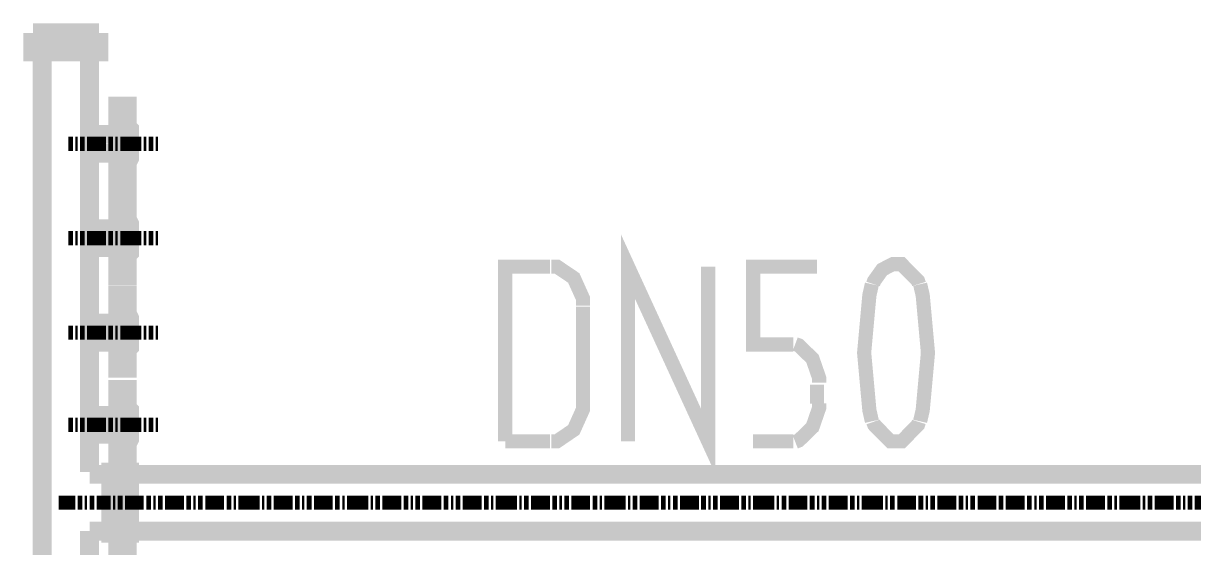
# Model space of a CAD drawing. Extents: x 0.4 to 11.4, y 0.4 to 16.2.
# Drawn here: x 7.059 to 7.885, y 5.723 to 6.093 of the extents above; entities that cross this region are included whole.
import ezdxf

# ---------------------------------------------------------------- set-up
doc = ezdxf.new("R2010")
doc.units = 0
doc.header["$MEASUREMENT"] = 0

msp = doc.modelspace()

# ---------------------------------------------------------------- linework, layer by layer
at = {"color": 173}
for points, const_width in [([(7.11279, 6.0861), (7.06614, 6.0861)], 0.01333), ([(7.11279, 6.0861), (7.11279, 6.07275), (7.06614, 6.07275), (7.06614, 6.0861)], 0.01333), ([(7.07275, 5.77447), (7.07275, 6.07275)], 0.01333), ([(7.10612, 5.7761), (7.10612, 6.07275)], 0.01333), ([(7.10612, 6.01443), (7.12608, 6.01443)], 0.01333), ([(7.10612, 6.01443), (7.10612, 6.00108), (7.12608, 6.00108)], 0.01333), ([(7.13276, 6.01942), (7.13444, 6.01779), (7.13444, 5.99778), (7.13276, 5.99447)], 0.01333), ([(7.09446, 6.00776), (7.09278, 6.00776), (7.0911, 6.00776)], 0.01), ([(7.09776, 6.00776), (7.09614, 6.00776)], 0.01), ([(7.10275, 6.00776), (7.10113, 6.00776), (7.09944, 6.00776)], 0.01), ([(7.10612, 6.00776), (7.10444, 6.00776)], 0.01), ([(7.11279, 6.00776), (7.11111, 6.00776), (7.10943, 6.00776), (7.10781, 6.00776), (7.10612, 6.00776)], 0.01), ([(7.11778, 6.00776), (7.1161, 6.00776), (7.11442, 6.00776), (7.11279, 6.00776)], 0.01), ([(7.12278, 6.00776), (7.1211, 6.00776), (7.11947, 6.00776)], 0.01), ([(7.12608, 6.00776), (7.12446, 6.00776)], 0.01), ([(7.13112, 6.00776), (7.12944, 6.00776), (7.12776, 6.00776)], 0.01), ([(7.13781, 6.00776), (7.13613, 6.00776), (7.13444, 6.00776), (7.13276, 6.00776), (7.13112, 6.00776)], 0.01), ([(7.14279, 6.00776), (7.14111, 6.00776), (7.13943, 6.00776), (7.13781, 6.00776)], 0.01), ([(7.14611, 6.00776), (7.14442, 6.00776)], 0.01), ([(7.1511, 6.00776), (7.14947, 6.00776), (7.14779, 6.00776)], 0.01), ([(7.15446, 6.00776), (7.15278, 6.00776)], 0.01), ([(7.10612, 5.94775), (7.12608, 5.94775)], 0.01333), ([(7.10612, 5.94775), (7.10612, 5.93446), (7.12608, 5.93446)], 0.01333), ([(7.13276, 5.95443), (7.13444, 5.95111), (7.13444, 5.9311), (7.13276, 5.92947)], 0.01333), ([(7.09446, 5.94114), (7.09278, 5.94114), (7.0911, 5.94114)], 0.01), ([(7.09776, 5.94114), (7.09614, 5.94114)], 0.01), ([(7.10275, 5.94114), (7.10113, 5.94114), (7.09944, 5.94114)], 0.01), ([(7.10612, 5.94114), (7.10444, 5.94114)], 0.01), ([(7.11279, 5.94114), (7.11111, 5.94114), (7.10943, 5.94114), (7.10781, 5.94114), (7.10612, 5.94114)], 0.01), ([(7.11778, 5.94114), (7.1161, 5.94114), (7.11442, 5.94114), (7.11279, 5.94114)], 0.01), ([(7.12278, 5.94114), (7.1211, 5.94114), (7.11947, 5.94114)], 0.01), ([(7.12608, 5.94114), (7.12446, 5.94114)], 0.01), ([(7.13112, 5.94114), (7.12944, 5.94114), (7.12776, 5.94114)], 0.01), ([(7.13781, 5.94114), (7.13613, 5.94114), (7.13444, 5.94114), (7.13276, 5.94114), (7.13112, 5.94114)], 0.01), ([(7.14279, 5.94114), (7.14111, 5.94114), (7.13943, 5.94114), (7.13781, 5.94114)], 0.01), ([(7.14611, 5.94114), (7.14442, 5.94114)], 0.01), ([(7.1511, 5.94114), (7.14947, 5.94114), (7.14779, 5.94114)], 0.01), ([(7.15446, 5.94114), (7.15278, 5.94114)], 0.01), ([(7.13276, 5.88781), (7.13444, 5.88444), (7.13444, 5.86442), (7.13276, 5.86279)], 0.01333), ([(7.10612, 5.88113), (7.12608, 5.88113)], 0.01333), ([(7.10612, 5.88113), (7.10612, 5.86778), (7.12608, 5.86778)], 0.01333), ([(7.09446, 5.87446), (7.09278, 5.87446), (7.0911, 5.87446)], 0.01), ([(7.09776, 5.87446), (7.09614, 5.87446)], 0.01), ([(7.10275, 5.87446), (7.10113, 5.87446), (7.09944, 5.87446)], 0.01), ([(7.10612, 5.87446), (7.10444, 5.87446)], 0.01), ([(7.11279, 5.87446), (7.11111, 5.87446), (7.10943, 5.87446), (7.10781, 5.87446), (7.10612, 5.87446)], 0.01), ([(7.11778, 5.87446), (7.1161, 5.87446), (7.11442, 5.87446), (7.11279, 5.87446)], 0.01), ([(7.12278, 5.87446), (7.1211, 5.87446), (7.11947, 5.87446)], 0.01), ([(7.12608, 5.87446), (7.12446, 5.87446)], 0.01), ([(7.13112, 5.87446), (7.12944, 5.87446), (7.12776, 5.87446)], 0.01), ([(7.13781, 5.87446), (7.13613, 5.87446), (7.13444, 5.87446), (7.13276, 5.87446), (7.13112, 5.87446)], 0.01), ([(7.14279, 5.87446), (7.14111, 5.87446), (7.13943, 5.87446), (7.13781, 5.87446)], 0.01), ([(7.14611, 5.87446), (7.14442, 5.87446)], 0.01), ([(7.1511, 5.87446), (7.14947, 5.87446), (7.14779, 5.87446)], 0.01), ([(7.15446, 5.87446), (7.15278, 5.87446)], 0.01), ([(7.07275, 5.43778), (7.07275, 5.84278)], 0.01333), ([(7.10612, 5.81614), (7.12608, 5.81614)], 0.01333), ([(7.10612, 5.81614), (7.10612, 5.80279), (7.12608, 5.80279)], 0.01333), ([(7.13276, 5.82113), (7.13444, 5.81944), (7.13444, 5.79943), (7.13276, 5.79611)], 0.01333), ([(7.09446, 5.80946), (7.09278, 5.80946), (7.0911, 5.80946)], 0.01), ([(7.09776, 5.80946), (7.09614, 5.80946)], 0.01), ([(7.10275, 5.80946), (7.10113, 5.80946), (7.09944, 5.80946)], 0.01), ([(7.10612, 5.80946), (7.10444, 5.80946)], 0.01), ([(7.11279, 5.80946), (7.11111, 5.80946), (7.10943, 5.80946), (7.10781, 5.80946), (7.10612, 5.80946)], 0.01), ([(7.11778, 5.80946), (7.1161, 5.80946), (7.11442, 5.80946), (7.11279, 5.80946)], 0.01), ([(7.12278, 5.80946), (7.1211, 5.80946), (7.11947, 5.80946)], 0.01), ([(7.12608, 5.80946), (7.12446, 5.80946)], 0.01), ([(7.13112, 5.80946), (7.12944, 5.80946), (7.12776, 5.80946)], 0.01), ([(7.13781, 5.80946), (7.13613, 5.80946), (7.13444, 5.80946), (7.13276, 5.80946), (7.13112, 5.80946)], 0.01), ([(7.14279, 5.80946), (7.14111, 5.80946), (7.13943, 5.80946), (7.13781, 5.80946)], 0.01), ([(7.14611, 5.80946), (7.14442, 5.80946)], 0.01), ([(7.1511, 5.80946), (7.14947, 5.80946), (7.14779, 5.80946)], 0.01), ([(7.15446, 5.80946), (7.15278, 5.80946)], 0.01), ([(7.1211, 5.77447), (7.10612, 5.77447)], 0.01333), ([(7.12446, 5.77447), (7.10612, 5.77447)], 0.01333), ([(7.12446, 5.73443), (7.12446, 5.77447)], 0.01333), ([(7.12446, 5.73443), (7.12446, 5.77447)], 0.01333), ([(7.12944, 5.7761), (7.12944, 5.73281)], 0.01333), ([(7.13112, 5.73443), (7.13112, 5.77447)], 0.01333), ([(7.10612, 5.43778), (7.10612, 5.73443)], 0.01333), ([(7.1211, 5.73443), (7.10612, 5.73443)], 0.01333), ([(7.12446, 5.73443), (7.10612, 5.73443)], 0.01333)]:
    msp.add_lwpolyline(points, dxfattribs=dict(at, const_width=const_width))
for points, const_width in [([(7.12608, 6.03444), (7.12608, 5.98112), (7.13276, 5.98112), (7.13276, 6.03444), (7.12608, 6.03444)], 0.01333), ([(7.08946, 6.00776), (7.08946, 6.00776)], 0.01), ([(7.10612, 6.00776), (7.10612, 6.00776)], 0.01), ([(7.11279, 6.00776), (7.11279, 6.00776)], 0.01), ([(7.13112, 6.00776), (7.13112, 6.00776)], 0.01), ([(7.13781, 6.00776), (7.13781, 6.00776)], 0.01), ([(7.15446, 6.00776), (7.15446, 6.00776)], 0.01), ([(7.12608, 5.96778), (7.12608, 5.91444), (7.13276, 5.91444), (7.13276, 5.96778), (7.12608, 5.96778)], 0.01333), ([(7.08946, 5.94114), (7.08946, 5.94114)], 0.01), ([(7.10612, 5.94114), (7.10612, 5.94114)], 0.01), ([(7.11279, 5.94114), (7.11279, 5.94114)], 0.01), ([(7.13112, 5.94114), (7.13112, 5.94114)], 0.01), ([(7.13781, 5.94114), (7.13781, 5.94114)], 0.01), ([(7.15446, 5.94114), (7.15446, 5.94114)], 0.01), ([(7.12608, 5.9011), (7.12608, 5.84944), (7.13276, 5.84944), (7.13276, 5.9011), (7.12608, 5.9011)], 0.01333), ([(7.08946, 5.87446), (7.08946, 5.87446)], 0.01), ([(7.10612, 5.87446), (7.10612, 5.87446)], 0.01), ([(7.11279, 5.87446), (7.11279, 5.87446)], 0.01), ([(7.13112, 5.87446), (7.13112, 5.87446)], 0.01), ([(7.13781, 5.87446), (7.13781, 5.87446)], 0.01), ([(7.15446, 5.87446), (7.15446, 5.87446)], 0.01), ([(7.12608, 5.83442), (7.12608, 5.78276), (7.13276, 5.78276), (7.13276, 5.83442), (7.12608, 5.83442)], 0.01333), ([(7.08946, 5.80946), (7.08946, 5.80946)], 0.01), ([(7.10612, 5.80946), (7.10612, 5.80946)], 0.01), ([(7.11279, 5.80946), (7.11279, 5.80946)], 0.01), ([(7.13112, 5.80946), (7.13112, 5.80946)], 0.01), ([(7.13781, 5.80946), (7.13781, 5.80946)], 0.01), ([(7.15446, 5.80946), (7.15446, 5.80946)], 0.01), ([(7.13444, 5.73281), (7.13444, 5.7761), (7.1211, 5.7761), (7.1211, 5.73281), (7.13444, 5.73281)], 0.01333), ([(7.12608, 5.67443), (7.12608, 5.72775), (7.13276, 5.72775), (7.13276, 5.67443), (7.12608, 5.67443)], 0.01333)]:
    msp.add_lwpolyline(points, close=True, dxfattribs=dict(at, const_width=const_width))
at = {"color": 0, "const_width": 0.01}
for points in [[(7.48611, 5.79779), (7.48611, 5.92111), (7.54275, 5.79779), (7.54275, 5.92111)], [(7.4311, 5.92111), (7.39947, 5.92111), (7.39947, 5.81776), (7.39947, 5.79779)], [(7.45443, 5.89361), (7.45443, 5.89849), (7.44786, 5.91308), (7.43599, 5.92111), (7.43197, 5.92111)], [(7.60275, 5.8661), (7.57443, 5.8661), (7.57443, 5.92111), (7.61947, 5.92111)], [(7.69146, 5.90886), (7.69081, 5.91097), (7.67919, 5.92279), (7.67529, 5.92279), (7.6729, 5.92279), (7.66558, 5.919), (7.65983, 5.91097), (7.65912, 5.90886)], [(7.65826, 5.90869), (7.65647, 5.90082), (7.65278, 5.86029), (7.65647, 5.81982), (7.65826, 5.8119)], [(7.69228, 5.8119), (7.69412, 5.81982), (7.69781, 5.86029), (7.69412, 5.90082), (7.69228, 5.90869)], [(7.45443, 5.82443), (7.45443, 5.89279)], [(7.6211, 5.83919), (7.6211, 5.84233), (7.61632, 5.85612), (7.60667, 5.8655), (7.60417, 5.86643)], [(7.61947, 5.82443), (7.61947, 5.83778)], [(7.43197, 5.79779), (7.43599, 5.79779), (7.44786, 5.80588), (7.45443, 5.82047), (7.45443, 5.82531)], [(7.60417, 5.79742), (7.60667, 5.79839), (7.61632, 5.80778), (7.6211, 5.82161), (7.6211, 5.82471)], [(7.65918, 5.81147), (7.65989, 5.8094), (7.67144, 5.79779), (7.67529, 5.79779), (7.67936, 5.79779), (7.69075, 5.8094), (7.6914, 5.81147)], [(7.39947, 5.79779), (7.4311, 5.79779)], [(7.57443, 5.79779), (7.60275, 5.79779)]]:
    msp.add_lwpolyline(points, dxfattribs=at)
at = {"color": 142}
for points, const_width in [([(9.29943, 5.77447), (7.12446, 5.77447)], 0.01333), ([(7.08442, 5.75444), (7.0861, 5.75444), (7.08778, 5.75444), (7.08946, 5.75444), (7.0911, 5.75444)], 0.01), ([(7.0911, 5.75444), (7.09278, 5.75444), (7.09446, 5.75444), (7.09614, 5.75444)], 0.01), ([(7.09776, 5.75444), (7.09944, 5.75444), (7.10113, 5.75444)], 0.01), ([(7.10275, 5.75444), (7.10444, 5.75444)], 0.01), ([(7.10612, 5.75444), (7.10781, 5.75444), (7.10943, 5.75444)], 0.01), ([(7.11111, 5.75444), (7.11279, 5.75444), (7.11442, 5.75444), (7.1161, 5.75444)], 0.01), ([(7.1161, 5.75444), (7.11778, 5.75444), (7.11947, 5.75444), (7.1211, 5.75444)], 0.01), ([(7.12278, 5.75444), (7.12446, 5.75444)], 0.01), ([(7.12608, 5.75444), (7.12776, 5.75444), (7.12944, 5.75444)], 0.01), ([(7.13112, 5.75444), (7.13276, 5.75444), (7.13444, 5.75444), (7.13613, 5.75444)], 0.01), ([(7.13613, 5.75444), (7.13781, 5.75444), (7.13943, 5.75444), (7.14111, 5.75444), (7.14279, 5.75444)], 0.01), ([(7.14279, 5.75444), (7.14442, 5.75444)], 0.01), ([(7.14611, 5.75444), (7.14779, 5.75444), (7.14947, 5.75444)], 0.01), ([(7.1511, 5.75444), (7.15278, 5.75444)], 0.01), ([(7.15446, 5.75444), (7.15608, 5.75444), (7.15776, 5.75444)], 0.01), ([(7.15944, 5.75444), (7.16114, 5.75444), (7.16276, 5.75444), (7.16444, 5.75444)], 0.01), ([(7.16444, 5.75444), (7.16613, 5.75444), (7.16775, 5.75444), (7.16943, 5.75444), (7.17111, 5.75444)], 0.01), ([(7.17111, 5.75444), (7.17279, 5.75444)], 0.01), ([(7.17443, 5.75444), (7.17611, 5.75444), (7.17779, 5.75444)], 0.01), ([(7.17947, 5.75444), (7.1811, 5.75444)], 0.01), ([(7.18278, 5.75444), (7.18446, 5.75444), (7.18608, 5.75444)], 0.01), ([(7.18778, 5.75444), (7.18946, 5.75444), (7.19114, 5.75444), (7.19276, 5.75444)], 0.01), ([(7.19276, 5.75444), (7.19444, 5.75444), (7.19612, 5.75444), (7.19775, 5.75444), (7.19943, 5.75444)], 0.01), ([(7.19943, 5.75444), (7.20111, 5.75444)], 0.01), ([(7.20281, 5.75444), (7.20443, 5.75444), (7.20611, 5.75444)], 0.01), ([(7.20779, 5.75444), (7.20942, 5.75444)], 0.01), ([(7.2111, 5.75444), (7.21278, 5.75444), (7.21446, 5.75444), (7.2161, 5.75444)], 0.01), ([(7.2161, 5.75444), (7.21778, 5.75444), (7.21946, 5.75444), (7.22114, 5.75444), (7.22276, 5.75444)], 0.01), ([(7.22276, 5.75444), (7.22444, 5.75444), (7.22613, 5.75444)], 0.01), ([(7.22775, 5.75444), (7.22944, 5.75444)], 0.01), ([(7.23112, 5.75444), (7.23281, 5.75444), (7.23443, 5.75444)], 0.01), ([(7.23611, 5.75444), (7.23779, 5.75444), (7.23942, 5.75444), (7.2411, 5.75444)], 0.01), ([(7.2411, 5.75444), (7.24278, 5.75444), (7.24447, 5.75444), (7.2461, 5.75444), (7.24778, 5.75444)], 0.01), ([(7.24778, 5.75444), (7.24946, 5.75444)], 0.01), ([(7.25108, 5.75444), (7.25276, 5.75444), (7.25444, 5.75444)], 0.01), ([(7.25612, 5.75444), (7.25776, 5.75444)], 0.01), ([(7.25944, 5.75444), (7.26113, 5.75444), (7.26281, 5.75444)], 0.01), ([(7.26443, 5.75444), (7.26611, 5.75444), (7.26779, 5.75444), (7.26942, 5.75444)], 0.01), ([(7.26942, 5.75444), (7.27111, 5.75444), (7.27279, 5.75444), (7.27447, 5.75444), (7.2761, 5.75444)], 0.01), ([(7.2761, 5.75444), (7.27778, 5.75444)], 0.01), ([(7.27946, 5.75444), (7.28108, 5.75444), (7.28276, 5.75444)], 0.01), ([(7.28444, 5.75444), (7.28614, 5.75444)], 0.01), ([(7.28776, 5.75444), (7.28944, 5.75444), (7.29113, 5.75444), (7.29275, 5.75444)], 0.01), ([(7.29275, 5.75444), (7.29443, 5.75444), (7.29611, 5.75444), (7.29779, 5.75444), (7.29943, 5.75444)], 0.01), ([(7.29943, 5.75444), (7.30111, 5.75444), (7.30279, 5.75444)], 0.01), ([(7.30447, 5.75444), (7.3061, 5.75444)], 0.01), ([(7.30778, 5.75444), (7.30946, 5.75444), (7.31108, 5.75444)], 0.01), ([(7.31278, 5.75444), (7.31446, 5.75444), (7.31614, 5.75444), (7.31776, 5.75444)], 0.01), ([(7.31776, 5.75444), (7.31944, 5.75444), (7.32112, 5.75444), (7.32275, 5.75444), (7.32443, 5.75444)], 0.01), ([(7.32443, 5.75444), (7.32611, 5.75444)], 0.01), ([(7.32781, 5.75444), (7.32943, 5.75444), (7.33111, 5.75444)], 0.01), ([(7.33279, 5.75444), (7.33442, 5.75444)], 0.01), ([(7.3361, 5.75444), (7.33778, 5.75444), (7.33946, 5.75444)], 0.01), ([(7.3411, 5.75444), (7.34278, 5.75444), (7.34446, 5.75444), (7.34614, 5.75444)], 0.01), ([(7.34614, 5.75444), (7.34776, 5.75444), (7.34944, 5.75444), (7.35113, 5.75444), (7.35275, 5.75444)], 0.01), ([(7.35275, 5.75444), (7.35444, 5.75444)], 0.01), ([(7.35612, 5.75444), (7.35781, 5.75444), (7.35943, 5.75444)], 0.01), ([(7.36111, 5.75444), (7.36279, 5.75444)], 0.01), ([(7.36442, 5.75444), (7.3661, 5.75444), (7.36778, 5.75444)], 0.01), ([(7.36947, 5.75444), (7.3711, 5.75444), (7.37278, 5.75444), (7.37446, 5.75444)], 0.01), ([(7.37446, 5.75444), (7.37608, 5.75444), (7.37776, 5.75444), (7.37944, 5.75444), (7.38112, 5.75444)], 0.01), ([(7.38112, 5.75444), (7.38276, 5.75444)], 0.01), ([(7.38444, 5.75444), (7.38613, 5.75444), (7.38781, 5.75444)], 0.01), ([(7.38943, 5.75444), (7.39111, 5.75444)], 0.01), ([(7.39279, 5.75444), (7.39442, 5.75444), (7.39611, 5.75444), (7.39779, 5.75444)], 0.01), ([(7.39779, 5.75444), (7.39947, 5.75444), (7.4011, 5.75444), (7.40278, 5.75444), (7.40446, 5.75444)], 0.01), ([(7.40446, 5.75444), (7.40608, 5.75444), (7.40776, 5.75444)], 0.01), ([(7.40944, 5.75444), (7.41114, 5.75444)], 0.01), ([(7.41276, 5.75444), (7.41444, 5.75444), (7.41613, 5.75444)], 0.01), ([(7.41775, 5.75444), (7.41943, 5.75444), (7.42111, 5.75444), (7.42279, 5.75444)], 0.01), ([(7.42279, 5.75444), (7.42443, 5.75444), (7.42611, 5.75444), (7.42779, 5.75444), (7.42947, 5.75444)], 0.01), ([(7.42947, 5.75444), (7.4311, 5.75444)], 0.01), ([(7.43278, 5.75444), (7.43446, 5.75444), (7.43608, 5.75444)], 0.01), ([(7.43778, 5.75444), (7.43946, 5.75444)], 0.01), ([(7.44114, 5.75444), (7.44276, 5.75444), (7.44444, 5.75444)], 0.01), ([(7.44612, 5.75444), (7.44775, 5.75444), (7.44943, 5.75444), (7.45111, 5.75444)], 0.01), ([(7.45111, 5.75444), (7.45281, 5.75444), (7.45443, 5.75444), (7.45611, 5.75444), (7.45779, 5.75444)], 0.01), ([(7.45779, 5.75444), (7.45942, 5.75444)], 0.01), ([(7.4611, 5.75444), (7.46278, 5.75444), (7.46446, 5.75444)], 0.01), ([(7.4661, 5.75444), (7.46778, 5.75444)], 0.01), ([(7.46946, 5.75444), (7.47114, 5.75444), (7.47276, 5.75444), (7.47444, 5.75444)], 0.01), ([(7.47444, 5.75444), (7.47613, 5.75444), (7.47775, 5.75444), (7.47944, 5.75444), (7.48112, 5.75444)], 0.01), ([(7.48112, 5.75444), (7.48281, 5.75444), (7.48443, 5.75444)], 0.01), ([(7.48611, 5.75444), (7.48779, 5.75444)], 0.01), ([(7.48942, 5.75444), (7.4911, 5.75444), (7.49278, 5.75444)], 0.01), ([(7.49447, 5.75444), (7.4961, 5.75444), (7.49778, 5.75444), (7.49946, 5.75444)], 0.01), ([(7.49946, 5.75444), (7.50108, 5.75444), (7.50276, 5.75444), (7.50444, 5.75444), (7.50612, 5.75444)], 0.01), ([(7.50612, 5.75444), (7.50776, 5.75444)], 0.01), ([(7.50944, 5.75444), (7.51113, 5.75444), (7.51281, 5.75444)], 0.01), ([(7.51443, 5.75444), (7.51611, 5.75444)], 0.01), ([(7.51779, 5.75444), (7.51942, 5.75444), (7.52111, 5.75444)], 0.01), ([(7.52279, 5.75444), (7.52447, 5.75444), (7.5261, 5.75444), (7.52778, 5.75444)], 0.01), ([(7.52778, 5.75444), (7.52946, 5.75444), (7.53108, 5.75444), (7.53276, 5.75444), (7.53444, 5.75444)], 0.01), ([(7.53444, 5.75444), (7.53614, 5.75444)], 0.01), ([(7.53776, 5.75444), (7.53944, 5.75444), (7.54113, 5.75444)], 0.01), ([(7.54275, 5.75444), (7.54443, 5.75444)], 0.01), ([(7.54611, 5.75444), (7.54779, 5.75444), (7.54943, 5.75444)], 0.01), ([(7.55111, 5.75444), (7.55279, 5.75444), (7.55447, 5.75444), (7.5561, 5.75444)], 0.01), ([(7.5561, 5.75444), (7.55778, 5.75444), (7.55946, 5.75444), (7.56108, 5.75444), (7.56278, 5.75444)], 0.01), ([(7.56278, 5.75444), (7.56446, 5.75444)], 0.01), ([(7.56614, 5.75444), (7.56776, 5.75444), (7.56944, 5.75444)], 0.01), ([(7.57112, 5.75444), (7.57275, 5.75444)], 0.01), ([(7.57443, 5.75444), (7.57611, 5.75444), (7.57781, 5.75444), (7.57943, 5.75444)], 0.01), ([(7.57943, 5.75444), (7.58111, 5.75444), (7.58279, 5.75444), (7.58442, 5.75444), (7.5861, 5.75444)], 0.01), ([(7.5861, 5.75444), (7.58778, 5.75444), (7.58946, 5.75444)], 0.01), ([(7.5911, 5.75444), (7.59278, 5.75444)], 0.01), ([(7.59446, 5.75444), (7.59614, 5.75444), (7.59776, 5.75444)], 0.01), ([(7.59944, 5.75444), (7.60113, 5.75444), (7.60275, 5.75444), (7.60444, 5.75444)], 0.01), ([(7.60444, 5.75444), (7.60612, 5.75444), (7.60781, 5.75444), (7.60943, 5.75444), (7.61111, 5.75444)], 0.01), ([(7.61111, 5.75444), (7.61279, 5.75444)], 0.01), ([(7.61442, 5.75444), (7.6161, 5.75444), (7.61778, 5.75444)], 0.01), ([(7.61947, 5.75444), (7.6211, 5.75444)], 0.01), ([(7.62278, 5.75444), (7.62446, 5.75444), (7.62608, 5.75444)], 0.01), ([(7.62776, 5.75444), (7.62944, 5.75444), (7.63112, 5.75444), (7.63276, 5.75444)], 0.01), ([(7.63276, 5.75444), (7.63444, 5.75444), (7.63613, 5.75444), (7.63781, 5.75444), (7.63943, 5.75444)], 0.01), ([(7.63943, 5.75444), (7.64111, 5.75444)], 0.01), ([(7.64279, 5.75444), (7.64442, 5.75444), (7.64611, 5.75444)], 0.01), ([(7.64779, 5.75444), (7.64947, 5.75444)], 0.01), ([(7.6511, 5.75444), (7.65278, 5.75444), (7.65446, 5.75444), (7.65608, 5.75444)], 0.01), ([(7.65608, 5.75444), (7.65776, 5.75444), (7.65944, 5.75444), (7.66114, 5.75444), (7.66276, 5.75444)], 0.01), ([(7.66276, 5.75444), (7.66444, 5.75444), (7.66613, 5.75444)], 0.01), ([(7.66775, 5.75444), (7.66943, 5.75444)], 0.01), ([(7.67111, 5.75444), (7.67279, 5.75444), (7.67443, 5.75444)], 0.01), ([(7.67611, 5.75444), (7.67779, 5.75444), (7.67947, 5.75444), (7.6811, 5.75444)], 0.01), ([(7.6811, 5.75444), (7.68278, 5.75444), (7.68446, 5.75444), (7.68608, 5.75444), (7.68778, 5.75444)], 0.01), ([(7.68778, 5.75444), (7.68946, 5.75444)], 0.01), ([(7.69114, 5.75444), (7.69276, 5.75444), (7.69444, 5.75444)], 0.01), ([(7.69612, 5.75444), (7.69775, 5.75444)], 0.01), ([(7.69943, 5.75444), (7.70111, 5.75444), (7.70281, 5.75444)], 0.01), ([(7.70443, 5.75444), (7.70611, 5.75444), (7.70779, 5.75444), (7.70942, 5.75444)], 0.01), ([(7.70942, 5.75444), (7.7111, 5.75444), (7.71278, 5.75444), (7.71446, 5.75444), (7.7161, 5.75444)], 0.01), ([(7.7161, 5.75444), (7.71778, 5.75444)], 0.01), ([(7.71946, 5.75444), (7.72114, 5.75444), (7.72276, 5.75444)], 0.01), ([(7.72444, 5.75444), (7.72613, 5.75444)], 0.01), ([(7.72775, 5.75444), (7.72944, 5.75444), (7.73112, 5.75444)], 0.01), ([(7.73281, 5.75444), (7.73443, 5.75444), (7.73611, 5.75444), (7.73779, 5.75444)], 0.01), ([(7.73779, 5.75444), (7.73942, 5.75444), (7.7411, 5.75444), (7.74278, 5.75444), (7.74447, 5.75444)], 0.01), ([(7.74447, 5.75444), (7.7461, 5.75444)], 0.01), ([(7.74778, 5.75444), (7.74946, 5.75444), (7.75108, 5.75444)], 0.01), ([(7.75276, 5.75444), (7.75444, 5.75444), (7.75612, 5.75444), (7.75776, 5.75444)], 0.01), ([(7.75776, 5.75444), (7.75944, 5.75444), (7.76113, 5.75444), (7.76281, 5.75444), (7.76443, 5.75444)], 0.01), ([(7.76443, 5.75444), (7.76611, 5.75444)], 0.01), ([(7.76779, 5.75444), (7.76942, 5.75444), (7.77111, 5.75444)], 0.01), ([(7.77279, 5.75444), (7.77447, 5.75444)], 0.01), ([(7.7761, 5.75444), (7.77778, 5.75444), (7.77946, 5.75444)], 0.01), ([(7.78108, 5.75444), (7.78276, 5.75444), (7.78444, 5.75444), (7.78614, 5.75444)], 0.01), ([(7.78614, 5.75444), (7.78776, 5.75444), (7.78944, 5.75444), (7.79113, 5.75444), (7.79275, 5.75444)], 0.01), ([(7.79275, 5.75444), (7.79443, 5.75444)], 0.01), ([(7.79611, 5.75444), (7.79779, 5.75444), (7.79943, 5.75444)], 0.01), ([(7.80111, 5.75444), (7.80279, 5.75444)], 0.01), ([(7.80447, 5.75444), (7.8061, 5.75444), (7.80778, 5.75444)], 0.01), ([(7.80946, 5.75444), (7.81108, 5.75444), (7.81278, 5.75444), (7.81446, 5.75444)], 0.01), ([(7.81446, 5.75444), (7.81614, 5.75444), (7.81776, 5.75444), (7.81944, 5.75444), (7.82112, 5.75444)], 0.01), ([(7.82112, 5.75444), (7.82275, 5.75444)], 0.01), ([(7.82443, 5.75444), (7.82611, 5.75444), (7.82781, 5.75444)], 0.01), ([(7.82943, 5.75444), (7.83111, 5.75444)], 0.01), ([(7.83279, 5.75444), (7.83442, 5.75444), (7.8361, 5.75444), (7.83778, 5.75444)], 0.01), ([(7.83778, 5.75444), (7.83946, 5.75444), (7.8411, 5.75444), (7.84278, 5.75444), (7.84446, 5.75444)], 0.01), ([(7.84446, 5.75444), (7.84614, 5.75444), (7.84776, 5.75444)], 0.01), ([(7.84944, 5.75444), (7.85113, 5.75444)], 0.01), ([(7.85275, 5.75444), (7.85444, 5.75444), (7.85612, 5.75444)], 0.01), ([(7.85781, 5.75444), (7.85943, 5.75444), (7.86111, 5.75444), (7.86279, 5.75444)], 0.01), ([(7.86279, 5.75444), (7.86442, 5.75444), (7.8661, 5.75444), (7.86778, 5.75444), (7.86947, 5.75444)], 0.01), ([(7.86947, 5.75444), (7.8711, 5.75444)], 0.01), ([(7.87278, 5.75444), (7.87446, 5.75444), (7.87608, 5.75444)], 0.01), ([(7.87776, 5.75444), (7.87944, 5.75444)], 0.01), ([(7.88112, 5.75444), (7.88276, 5.75444), (7.88444, 5.75444)], 0.01), ([(7.88613, 5.75444), (7.88781, 5.75444), (7.88943, 5.75444), (7.89111, 5.75444)], 0.01), ([(9.29943, 5.73443), (7.12446, 5.73443)], 0.01333)]:
    msp.add_lwpolyline(points, dxfattribs=dict(at, const_width=const_width))
at = {"color": 142, "const_width": 0.01}
for points in [[(7.08442, 5.75444), (7.08442, 5.75444)], [(7.0911, 5.75444), (7.0911, 5.75444)], [(7.1161, 5.75444), (7.1161, 5.75444)], [(7.13613, 5.75444), (7.13613, 5.75444)], [(7.14279, 5.75444), (7.14279, 5.75444)], [(7.16444, 5.75444), (7.16444, 5.75444)], [(7.17111, 5.75444), (7.17111, 5.75444)], [(7.19276, 5.75444), (7.19276, 5.75444)], [(7.19943, 5.75444), (7.19943, 5.75444)], [(7.2161, 5.75444), (7.2161, 5.75444)], [(7.22276, 5.75444), (7.22276, 5.75444)], [(7.2411, 5.75444), (7.2411, 5.75444)], [(7.24778, 5.75444), (7.24778, 5.75444)], [(7.26942, 5.75444), (7.26942, 5.75444)], [(7.2761, 5.75444), (7.2761, 5.75444)], [(7.29275, 5.75444), (7.29275, 5.75444)], [(7.29943, 5.75444), (7.29943, 5.75444)], [(7.31776, 5.75444), (7.31776, 5.75444)], [(7.32443, 5.75444), (7.32443, 5.75444)], [(7.34614, 5.75444), (7.34614, 5.75444)], [(7.35275, 5.75444), (7.35275, 5.75444)], [(7.37446, 5.75444), (7.37446, 5.75444)], [(7.38112, 5.75444), (7.38112, 5.75444)], [(7.39779, 5.75444), (7.39779, 5.75444)], [(7.40446, 5.75444), (7.40446, 5.75444)], [(7.42279, 5.75444), (7.42279, 5.75444)], [(7.42947, 5.75444), (7.42947, 5.75444)], [(7.45111, 5.75444), (7.45111, 5.75444)], [(7.45779, 5.75444), (7.45779, 5.75444)], [(7.47444, 5.75444), (7.47444, 5.75444)], [(7.48112, 5.75444), (7.48112, 5.75444)], [(7.49946, 5.75444), (7.49946, 5.75444)], [(7.50612, 5.75444), (7.50612, 5.75444)], [(7.52778, 5.75444), (7.52778, 5.75444)], [(7.53444, 5.75444), (7.53444, 5.75444)], [(7.5561, 5.75444), (7.5561, 5.75444)], [(7.56278, 5.75444), (7.56278, 5.75444)], [(7.57943, 5.75444), (7.57943, 5.75444)], [(7.5861, 5.75444), (7.5861, 5.75444)], [(7.60444, 5.75444), (7.60444, 5.75444)], [(7.61111, 5.75444), (7.61111, 5.75444)], [(7.63276, 5.75444), (7.63276, 5.75444)], [(7.63943, 5.75444), (7.63943, 5.75444)], [(7.65608, 5.75444), (7.65608, 5.75444)], [(7.66276, 5.75444), (7.66276, 5.75444)], [(7.6811, 5.75444), (7.6811, 5.75444)], [(7.68778, 5.75444), (7.68778, 5.75444)], [(7.70942, 5.75444), (7.70942, 5.75444)], [(7.7161, 5.75444), (7.7161, 5.75444)], [(7.73779, 5.75444), (7.73779, 5.75444)], [(7.74447, 5.75444), (7.74447, 5.75444)], [(7.75776, 5.75444), (7.75776, 5.75444)], [(7.76443, 5.75444), (7.76443, 5.75444)], [(7.78614, 5.75444), (7.78614, 5.75444)], [(7.79275, 5.75444), (7.79275, 5.75444)], [(7.81446, 5.75444), (7.81446, 5.75444)], [(7.82112, 5.75444), (7.82112, 5.75444)], [(7.83778, 5.75444), (7.83778, 5.75444)], [(7.84446, 5.75444), (7.84446, 5.75444)], [(7.86279, 5.75444), (7.86279, 5.75444)], [(7.86947, 5.75444), (7.86947, 5.75444)]]:
    msp.add_lwpolyline(points, close=True, dxfattribs=at)

doc.saveas('drawing.dxf')
